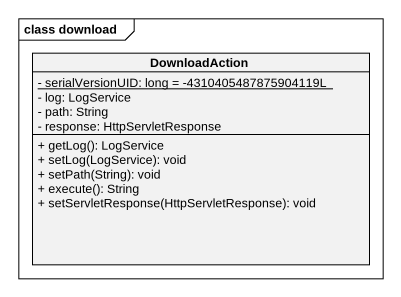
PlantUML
@startuml
mainframe class download
hide circle
hide empty members
skinparam classAttributeIconSize 0
class DownloadAction {
  {static} - serialVersionUID: long = -4310405487875904119L
  - log: LogService
  - path: String
  - response: HttpServletResponse
  + getLog(): LogService
  + setLog(LogService): void
  + setPath(String): void
  + execute(): String
  + setServletResponse(HttpServletResponse): void
}
@enduml
